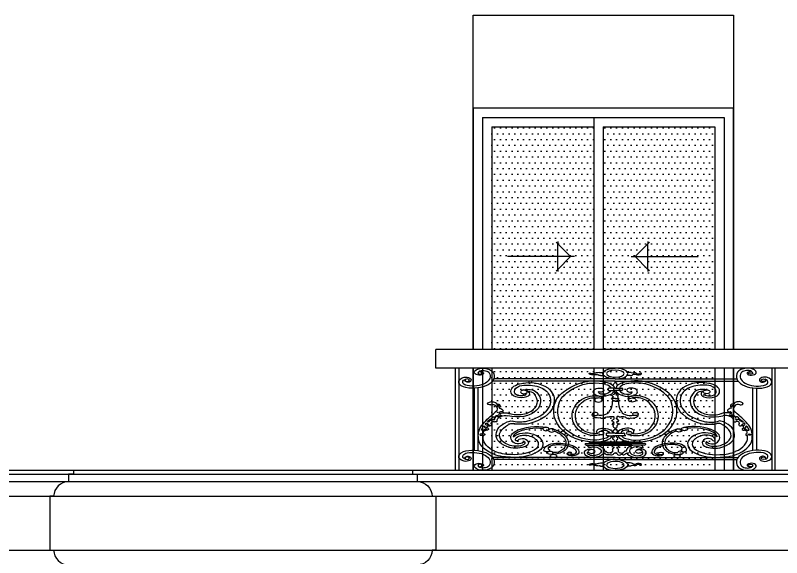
# Model space of a CAD drawing. Extents: x 185 to 567, y -69 to 170.
# Drawn here: x 313.999 to 318.122, y -42.556 to -39.636 of the extents above; entities that cross this region are included whole.
import ezdxf

# ---------------------------------------------------------------- set-up
doc = ezdxf.new("R2010")
doc.units = 0
doc.header["$LTSCALE"] = 0.25
doc.header["$MEASUREMENT"] = 0
doc.layers.get('0').update_dxf_attribs({"linetype": 'CONTINUOUS'})
for name, color, linetype in [('A-ELV 4', 41, 'CONTINUOUS'), ('A-ELV 6', 71, 'CONTINUOUS'), ('A-FerFroge', 156, 'CONTINUOUS'), ('A-GRC', 8, 'CONTINUOUS'), ('A-WIN', 3, 'CONTINUOUS'), ('A-WIN HAT', 125, 'CONTINUOUS')]:
    doc.layers.add(name, color=color, linetype=linetype)

# ---------------------------------------------------------------- blocks, each defined once
blk = doc.blocks.new('A$C50FD488D')
for p, q in [((0.209, -0.6483), (0.209, -0.1009)), ((0.2186, -0.0998), (0.2186, -0.6493)), ((1.1814, -0.0998), (1.1814, -0.6493)), ((1.191, -0.6483), (1.191, -0.1009)), ((0.6548, -0.123), (0.6628, -0.123)), ((0.6548, -0.1403), (0.6647, -0.1403)), ((0.7452, -0.1403), (0.7353, -0.1403)), ((0.7452, -0.123), (0.7372, -0.123)), ((0.7, -0.1578), (0.3264, -0.1578)), ((0.7, -0.1578), (1.0736, -0.1578)), ((0.7, -0.1694), (0.3225, -0.1694)), ((0.4338, -0.1694), (0.4338, -0.178)), ((0.4426, -0.1694), (0.4426, -0.1784)), ((0.7, -0.1694), (1.0775, -0.1694)), ((0.9574, -0.1694), (0.9574, -0.1784)), ((0.9662, -0.1694), (0.9662, -0.178)), ((0.2661, -0.2081), (0.2661, -0.5419)), ((0.2779, -0.2064), (0.2779, -0.5436)), ((0.6783, -0.2087), (0.6783, -0.2183)), ((0.7, -0.2072), (0.6798, -0.2072)), ((0.7, -0.2072), (0.7202, -0.2072)), ((0.7217, -0.2087), (0.7217, -0.2183)), ((1.1221, -0.2064), (1.1221, -0.5436)), ((1.1339, -0.2081), (1.1339, -0.5419)), ((0.6798, -0.2197), (0.7, -0.2197)), ((0.7202, -0.2197), (0.7, -0.2197)), ((0.5161, -0.2804), (0.5121, -0.2804)), ((0.7006, -0.2627), (0.6887, -0.2627)), ((0.7006, -0.2784), (0.6904, -0.2784)), ((0.695, -0.2742), (0.695, -0.2784)), ((0.6994, -0.2627), (0.7113, -0.2627)), ((0.6994, -0.2784), (0.7096, -0.2784)), ((0.705, -0.2742), (0.705, -0.2784)), ((0.8839, -0.2804), (0.8879, -0.2804)), ((0.5125, -0.2997), (0.5102, -0.2997)), ((0.8875, -0.2997), (0.8898, -0.2997)), ((0.6839, -0.3272), (0.6818, -0.3272)), ((0.7161, -0.3272), (0.7182, -0.3272)), ((0.6957, -0.3623), (0.6957, -0.3754)), ((0.7043, -0.3623), (0.7043, -0.3754)), ((0.6721, -0.4527), (0.6721, -0.4606)), ((0.7, -0.4498), (0.675, -0.4498)), ((0.675, -0.4635), (0.7, -0.4635)), ((0.7, -0.4498), (0.725, -0.4498)), ((0.725, -0.4635), (0.7, -0.4635)), ((0.7279, -0.4527), (0.7279, -0.4606)), ((0.6071, -0.508), (0.6071, -0.5113)), ((0.6101, -0.5051), (0.7, -0.5051)), ((0.6101, -0.5142), (0.7, -0.5142)), ((0.6196, -0.4984), (0.7, -0.4984)), ((0.6196, -0.4984), (0.6196, -0.5051)), ((0.7, -0.4984), (0.6493, -0.4984)), ((0.7, -0.5051), (0.6493, -0.5051)), ((0.7, -0.5142), (0.6493, -0.5142)), ((0.6904, -0.5142), (0.6904, -0.5216)), ((0.7, -0.4984), (0.7507, -0.4984)), ((0.7804, -0.4984), (0.7, -0.4984)), ((0.7, -0.5051), (0.7507, -0.5051)), ((0.7899, -0.5051), (0.7, -0.5051)), ((0.7, -0.5142), (0.7507, -0.5142)), ((0.7899, -0.5142), (0.7, -0.5142)), ((0.7096, -0.5142), (0.7096, -0.5216)), ((0.7804, -0.4984), (0.7804, -0.5051)), ((0.7929, -0.508), (0.7929, -0.5113)), ((0.6913, -0.5365), (0.6913, -0.5511)), ((0.7087, -0.5365), (0.7087, -0.5511)), ((0.6896, -0.5511), (0.6913, -0.5511)), ((0.7104, -0.5511), (0.7087, -0.5511)), ((0.7, -0.5806), (0.3225, -0.5806)), ((0.7, -0.5806), (1.0775, -0.5806)), ((0.7, -0.5922), (0.3264, -0.5922)), ((0.6548, -0.6097), (0.6647, -0.6097)), ((0.7, -0.5922), (1.0736, -0.5922)), ((0.7452, -0.6097), (0.7353, -0.6097)), ((0.6548, -0.627), (0.6628, -0.627)), ((0.7452, -0.627), (0.7372, -0.627))]:
    blk.add_line(p, q)
at = {"extrusion": (0, 0, -1)}
for centre, major_axis, ratio, start_param, end_param in [((0.2823, -0.1222), (0.0157, 0), 0.986193, 1.044957, 3.500797), ((0.2921, -0.1258), (-0.0261, 0), 0.986193, 0.359204, 1.773868), ((0.2921, -0.1258), (0.014, 0), 0.986193, 3.500797, 4.101526), ((0.2934, -0.1324), (0.0205, 0), 0.986193, 4.240292, 5.936586), ((0.2934, -0.1324), (-0.0326, 0), 0.986193, 1.693369, 2.794993), ((0.7, -0.1293), (-0.0381, 0), 0.770201, 4.712389, 7.853982), ((0.7, -0.1293), (-0.0273, 0.0003), 0.684091, 4.704331, 7.845923), ((0.2858, -0.128), (-0.00887, 0), 0.986193, 1.609909, 4.186549), ((0.2625, -0.1436), (-0.0534, 0), 0.986193, 2.793121, 3.920657), ((0.2625, -0.1436), (-0.0655, 0), 0.986193, 2.793121, 3.920657), ((0.6222, -0.13), (-0.0028, 0), 0.986193, -0.347364, 2.45784), ((0.6295, -0.1254), (-0.0114, 0), 0.986193, 4.153001, 5.767627), ((0.6295, -0.1254), (-0.00588, 0), 0.986193, 3.689898, 5.767627), ((0.6391, -0.1312), (-0.00547, 0), 0.986193, 0.548305, 1.353902), ((0.6406, -0.1429), (0.00954, 0), 0.986193, 4.147409, 5.443922), ((0.64, -0.1359), (0.0103, 0), 0.986193, 4.517077, 4.873859), ((0.6413, -0.1028), (0.0235, 0), 0.986193, 1.128208, 1.558447), ((0.645, -0.138), (-0.00206, 0.00206), 1, 1.523847, 1.779943), ((0.6548, -0.1317), (0.00879, 0), 0.986193, 1.570796, 2.558971), ((0.6548, -0.1317), (0.00879, 0), 0.986193, 4.310092, 4.712389), ((0.2448, -0.173), (0.0261, 0), 0.986193, 2.925853, 4.340517), ((0.2448, -0.173), (0.014, 0), 0.986193, 3.739788, 4.340517), ((0.241, -0.1635), (0.0157, 0), 0.986193, 4.340517, 6.796357), ((0.2447, -0.165), (0.00696, 0), 0.986193, 3.141593, 9.424778), ((0.6371, -0.2594), (0.092, 0), 0.986193, 4.113809, 5.142554), ((0.2516, -0.1742), (0.0326, 0), 0.986193, 1.904728, 3.006352), ((0.2516, -0.1742), (0.0205, 0), 0.986193, 1.904728, 3.601022), ((0.247, -0.1668), (0.00887, 0), 0.986193, 0.513172, 3.089812), ((0.2625, -0.1436), (-0.0534, 0), 0.986193, 3.920657, 5.048192), ((0.4243, -0.2245), (0.045, 0), 0.986193, 3.136144, 4.437415), ((0.4353, -0.2481), (-0.0711, 0), 0.986193, 1.239292, 2.685863), ((0.683, -0.3257), (-0.1734, 0), 0.986193, 0.307207, 0.972216), ((0.6371, -0.2594), (0.0807, 0), 0.986193, 4.113809, 5.142554), ((0.6588, -0.2128), (-0.0287, 0), 0.986193, 2.000961, 2.94312), ((0.6588, -0.2128), (-0.04, 0), 0.986193, 2.000961, 2.99964), ((0.7044, -0.1907), (0.0109, 0), 0.986193, 2.526413, 3.810715), ((0.6844, -0.1751), (-0.0145, 0), 0.986193, 2.72718, 3.810715), ((0.2625, -0.1436), (-0.0655, 0), 0.986193, 3.920657, 5.048192), ((0.4243, -0.2245), (0.0343, 0), 0.986193, 3.117833, 4.149148), ((0.4308, -0.257), (-0.0667, 0), 0.986193, 1.189802, 2.81634), ((0.683, -0.3257), (0.1621, 0), 0.986193, 3.544055, 4.113809), ((0.6513, -0.2258), (-0.0189, 0), 0.986193, 0.23755, 1.917148), ((0.6541, -0.2182), (-0.0107, 0), 0.986193, 1.917148, 5.316293), ((0.6798, -0.2087), (0.00147, 0), 0.986193, 3.141593, 4.712389), ((0.411, -0.2282), (0.0318, 0), 0.986193, 1.02315, 3.250179), ((0.411, -0.2282), (0.0212, 0), 0.986193, 1.359839, 3.277918), ((0.419, -0.2277), (0.0104, 0), 0.986193, 3.141593, 9.424778), ((0.4306, -0.2453), (0.0316, 0), 0.986193, 4.08399, 5.814843), ((0.4148, -0.2381), (-0.0213, 0), 0.986193, 1.766722, 4.073893), ((0.4306, -0.2453), (0.021, 0), 0.986193, -1.540418, -0.468342), ((0.3646, -0.2783), (-0.1056, 0), 0.986193, 2.67325, 3.643635), ((0.3935, -0.2713), (0.119, 0), 0.986193, -0.478494, 0.140238), ((0.6575, -0.2273), (0.0253, 0), 0.986193, 1.662425, 3.379143), ((0.6618, -0.2272), (0.0138, 0), 0.986193, 1.325993, 3.162944), ((0.6588, -0.2128), (0.04, 0), 0.986193, 0.177072, 1.662425), ((0.6588, -0.2128), (-0.0287, 0), 0.986193, 3.389621, 4.490786), ((0.6798, -0.2183), (0.00147, 0), 0.986193, 1.570796, 3.141593), ((0.6833, -0.2323), (0.0155, 0), 0.986193, -0.501731, 0.918989), ((0.4148, -0.2381), (0.0107, 0), 0.986193, -0.207114, 1.517375), ((0.3646, -0.2783), (0.0949, 0), 0.986193, -0.468342, 0.502042), ((0.3738, -0.2759), (-0.1269, 0), 0.986193, 2.81634, 3.559374), ((0.6372, -0.3587), (0, 0.1102), 0.634622, -1.455899, 0.198074), ((0.6441, -0.2665), (-0.0174, 0), 0.986193, 1.67343, 3.999532), ((0.6956, -0.2483), (0.00484, 0), 0.986193, 2.222604, 4.060581), ((0.6951, -0.2595), (0.00403, 0), 0.986193, 2.222604, 4.060581), ((0.691, -0.2542), (0.00273, 0), 0.986193, -0.918989, 0.918989), ((0.3209, -0.2953), (0.0152, 0), 0.986193, 3.767232, 5.474069), ((0.6364, -0.3304), (0, 0.168), 0.749863, 2.987054, 5.054443), ((0.5118, -0.2802), (0.1786, 0), 0.986193, -0.010351, 0.269948), ((0.7013, -0.2633), (-0.0127, 0), 0.986193, -1.050198, 0.054521), ((0.3143, -0.2907), (-0.0071, 0), 0.986193, 4.239124, 6.908824), ((0.3224, -0.3063), (-0.0107, 0), 0.986193, 1.097531, 2.553849), ((0.3036, -0.3187), (0.0334, 0), 0.986193, -0.587743, 0.619356), ((0.2998, -0.3171), (0.0457, 0), 0.986193, -0.809116, -0.712984), ((0.3358, -0.2921), (0.00146, 0), 0.986193, 1.387681, 3.665061), ((0.3315, -0.2897), (-0.00351, 0), 0.986193, 2.51217, 3.665061), ((0.3376, -0.3017), (-0.00841, 0), 0.986193, 1.387681, 2.785357), ((0.332, -0.3037), (-0.0144, 0), 0.986193, 2.785357, 3.792328), ((0.3821, -0.2825), (0.1293, 0), 0.986193, 0.040903, 1.04538), ((0.3445, -0.3136), (0.00147, 0), 0.986193, 1.906583, 3.426498), ((0.3456, -0.3139), (-0.00182, 0.00182), 1, 5.778964, 6.141834), ((0.3386, -0.3303), (0.0165, 0), 0.986193, -1.23501, -0.133651), ((0.3487, -0.3289), (-0.00629, 0), 0.986193, 3.007942, 4.929364), ((0.3985, -0.2966), (0.0669, 0), 0.986193, 0.502042, 2.015089), ((0.4005, -0.2989), (0.0534, 0), 0.986193, 0.481174, 2.075535), ((0.3828, -0.2799), (-0.117, 0), 0.986193, 3.559374, 4.361123), ((0.6534, -0.327), (0.0285, 0), 0.986193, 0.005829, 1.918893), ((0.6936, -0.5929), (-0.4456, 0), 0.986193, 0.456975, 0.619356), ((0.3327, -0.3493), (-0.0083, 0), 0.986193, 3.078791, 4.711877), ((0.3461, -0.3481), (0.00514, 0), 0.986193, 1.224743, 3.000432), ((0.3437, -0.3407), (0.00156, 0), 0.986193, 2.393715, 4.557851), ((0.3389, -0.3451), (-0.00499, 0), 0.986193, 2.393715, 2.865382), ((0.3431, -0.3375), (0.00181, 0), 0.986193, -0.253663, 1.416259), ((0.3451, -0.3434), (-0.00147, 0), 0.986193, 4.095125, 6.006974), ((0.3466, -0.3366), (-0.00175, 0), 0.986193, -0.253663, 2.002078), ((0.36, -0.3641), (0.0243, 0), 0.986193, 4.095125, 5.362212), ((0.3483, -0.3542), (-0.00144, 0), 0.986193, 1.218517, 4.325141), ((0.3617, -0.373), (0.0189, 0), 0.986193, 3.923198, 5.156681), ((0.6372, -0.3581), (0, 0.1052), 0.664345, 2.792693, 4.826957), ((0.6481, -0.3501), (-0.0189, 0), 0.986193, 4.424307, 6.467477), ((0.6382, -0.3467), (0.00867, 0), 0.986193, 3.141593, 9.424778), ((0.2462, -0.3282), (0.0854, 0), 0.986193, 0.444529, 0.783696), ((0.3231, -0.3804), (-0.00404, 0), 0.986193, 0.400155, 2.512824), ((0.3269, -0.3661), (-0.00411, 0), 0.986193, 0.444529, 3.917405), ((0.3279, -0.3769), (0.00194, 0), 0.986193, -0.597423, 2.512824), ((0.3343, -0.3726), (-0.00575, 0), 0.986193, -0.597423, 0.701205), ((0.3359, -0.3583), (0.00328, 0), 0.986193, 1.056125, 3.391753), ((0.3629, -0.3816), (-0.0264, 0), 0.986193, -0.122631, 0.984654), ((0.341, -0.3672), (-0.00708, 0), 0.986193, 1.056125, 1.960136), ((0.3617, -0.373), (-0.0219, 0), 0.986193, 0.60362, 0.944428), ((0.6599, -0.3629), (-0.00819, 0), 0.986193, 3.762001, 5.60071), ((0.6777, -0.3759), (0.014, 0), 0.986193, 3.787884, 5.054616), ((0.6841, -0.3565), (-0.0067, 0), 0.986193, 3.987504, 4.964118), ((0.6917, -0.365), (-0.00484, 0), 0.986193, 0.845912, 2.529622), ((0.6904, -0.3729), (-0.00589, 0), 0.986193, 3.583441, 4.408038), ((0.4242, -0.4623), (0.1454, 0), 0.986193, 3.070847, 3.598568), ((0.3086, -0.4016), (-0.00766, 0), 0.986193, -0.544841, 0.757911), ((0.3031, -0.4013), (-0.00496, 0), 0.986193, 1.545099, 3.312198), ((0.3085, -0.3882), (-0.00191, 0), 0.986193, 3.7565, 6.59316), ((0.3271, -0.4011), (0.0209, 0), 0.986193, 3.756501, 4.081862), ((0.3066, -0.3735), (0.0138, 0), 0.986193, 0.400155, 0.940269), ((0.3302, -0.3967), (-0.0121, 0), 0.986193, -0.557759, 0.436551), ((0.3256, -0.3946), (0.00706, 0), 0.986193, 3.578144, 5.326019), ((0.3323, -0.3853), (0.00445, 0), 0.986193, -0.122631, 2.184426), ((0.4137, -0.4531), (-0.0791, 0), 0.986193, 0.094175, 1.069333), ((0.4591, -0.4875), (0.1219, 0), 0.986193, 3.626248, 3.961743), ((0.3793, -0.3901), (0.00656, 0), 0.986193, 4.127294, 5.247131), ((0.3829, -0.4142), (-0.0164, 0), 0.986193, 1.131987, 1.889406), ((0.4068, -0.3443), (0.0474, 0), 0.986193, 1.219531, 2.105538), ((0.4107, -0.3311), (-0.0723, 0), 0.986193, 4.186973, 5.030999), ((0.6934, -0.3825), (0.00433, 0), 0.986193, 1.875147, 4.408038), ((0.6963, -0.4005), (-0.00587, 0), 0.986193, -0.780965, 0.780965), ((0.6906, -0.3915), (0.00524, 0), 0.986193, -1.266445, 1.266445), ((0.4249, -0.4637), (-0.1398, 0), 0.986193, 0.223137, 0.363351), ((0.2968, -0.4152), (-0.00258, 0), 0.986193, 0.190764, 3.677531), ((0.3022, -0.4183), (-0.00375, 0), 0.986193, -1.206139, 0.535939), ((0.2993, -0.4259), (-0.00441, 0), 0.986193, 1.935454, 3.61259), ((0.3074, -0.4023), (-0.00629, 0), 0.986193, 3.685922, 5.738345), ((0.3044, -0.4283), (-0.00631, 0), 0.986193, 2.192956, 4.91313), ((0.3122, -0.4176), (0.00705, 0), 0.986193, 2.192956, 4.9735), ((0.3112, -0.4027), (0.00326, 0), 0.986193, 1.079241, 3.312198), ((0.3154, -0.4058), (-0.00536, 0), 0.986193, 2.583833, 4.9735), ((0.46, -0.5116), (-0.0986, 0), 0.986193, 0.847252, 1.876614), ((0.46, -0.5116), (-0.091, 0), 0.986193, 0.847252, 1.775558), ((0.4869, -0.4275), (0.00925, 0), 0.986193, 3.141593, 9.424778), ((0.6613, -0.4415), (-0.0187, 0), 0.986193, -0.611101, 1.440214), ((0.6629, -0.4536), (0.031, 0), 0.986193, 4.581806, 6.159658), ((0.6868, -0.4098), (0.00756, 0), 0.986193, -0.780965, -0.059676), ((0.706, -0.4126), (0.0121, 0), 0.986193, 2.301082, 3.417667), ((0.6942, -0.4256), (0.0055, 0), 0.986193, -0.84051, 0.965496), ((0.2922, -0.4288), (-0.00571, 0), 0.986193, 3.508652, 5.408534), ((0.3069, -0.4463), (0.0127, 0), 0.986193, 2.444401, 4.409658), ((0.3022, -0.4326), (-0.00495, 0), 0.986193, 0.367059, 1.782679), ((0.4093, -0.4607), (0.0759, 0), 0.986193, 2.176291, 3.342001), ((0.4093, -0.4607), (0.0653, 0), 0.986193, 2.176291, 3.613177), ((0.4259, -0.4735), (-0.0471, 0), 0.986193, -0.551208, 0.847252), ((0.4259, -0.4735), (0.0395, 0), 0.986193, 3.247905, 3.988844), ((0.4246, -0.4926), (-0.0447, 0), 0.986193, 0.555033, 2.128552), ((0.5044, -0.435), (0.00925, 0), 0.986193, 3.141593, 9.424778), ((0.46, -0.5116), (0.0986, 0), 0.986193, -1.051426, -0.604473), ((0.46, -0.5116), (0.091, 0), 0.986193, -0.95037, -0.604473), ((0.5419, -0.4474), (-0.00969, 0), 0.986193, 0.203134, 1.344916), ((0.6625, -0.4377), (0.00464, 0), 0.986193, 1.87872, 4.710272), ((0.6628, -0.4536), (0.0208, 0), 0.986193, 4.699759, 6.096997), ((0.7035, -0.4388), (-0.0108, 0), 0.986193, -0.769176, 0.965496), ((0.6938, -0.4481), (0.00262, 0), 0.986193, -0.769176, 0.769176), ((0.2876, -0.4578), (0.0038, 0), 0.986193, 3.141593, 9.424778), ((0.3217, -0.4709), (0.028, 0), 0.986193, 3.087824, 3.501086), ((0.2959, -0.4577), (0.00362, 0), 0.986193, -1.200664, 1.691177), ((0.4208, -0.4878), (-0.0279, 0), 0.986193, 0.006108, 1.81447), ((0.4116, -0.5096), (-0.0517, 0), 0.986193, 1.883649, 3.597263), ((0.4116, -0.5096), (0.0662, 0), 0.986193, -0.984044, 0.45567), ((0.4724, -0.5031), (-0.0759, 0), 0.986193, 2.537119, 3.56788), ((0.4724, -0.5031), (0.0836, 0), 0.986193, -0.604473, 0.213243), ((0.5419, -0.4474), (0.00969, 0), 0.986193, 0.579329, 1.596479), ((0.6447, -0.4482), (0.0501, 0), 0.986193, 0.31332, 1.348449), ((0.6504, -0.4512), (0.0333, 0), 0.986193, 0.38402, 1.030313), ((0.675, -0.4527), (0.00294, 0), 0.986193, 3.141593, 4.712389), ((0.675, -0.4606), (-0.00294, 0), 0.986193, 4.712389, 6.283185), ((0.689, -0.4676), (0.0079, 0), 0.986193, -0.546224, 0.81588), ((0.3853, -0.4756), (0.1062, 0), 0.986193, 2.22596, 3.172079), ((0.3854, -0.4756), (0.0917, 0), 0.986193, 2.216856, 3.176603), ((0.4021, -0.4879), (-0.0193, 0), 0.986193, 3.502327, 5.731977), ((0.3972, -0.4873), (0.00434, 0), 0.986193, -0.037495, 3.068222), ((0.4143, -0.4918), (0.0135, 0), 0.986193, 3.494217, 5.041103), ((0.4067, -0.5019), (0.0153, 0), 0.986193, -0.500246, 1.018559), ((0.4067, -0.5019), (-0.026, 0), 0.986193, 2.049556, 4.160152), ((0.6997, -0.4788), (-0.00775, 0), 0.986193, -0.81588, 0.81588), ((0.6877, -0.4914), (0.00973, 0), 0.986193, -0.81588, 0.81588), ((0.3943, -0.4821), (0.0389, 0), 0.986193, 1.018559, 2.176291), ((0.5195, -0.5424), (-0.0388, 0), 0.986193, -0.010266, 1.508225), ((0.5144, -0.5326), (-0.02, 0), 0.986193, -0.153938, 1.183318), ((0.5198, -0.5432), (-0.0319, 0), 0.986193, 1.15152, 1.500262), ((0.5243, -0.5808), (-0.0781, 0), 0.986193, 1.477321, 2.262749), ((0.5243, -0.5808), (-0.0704, 0), 0.986193, 1.477321, 2.262749), ((0.6101, -0.508), (0.00294, 0), 0.986193, 3.141593, 4.712389), ((0.6101, -0.5113), (-0.00294, 0), 0.986193, 4.712389, 6.283185), ((0.6335, -0.5468), (0.0332, 0), 0.986193, 4.187766, 6.285251), ((0.2625, -0.6064), (0.0655, 0), 0.986193, 4.376586, 5.504121), ((0.3943, -0.4821), (0.0496, 0), 0.986193, 1.018559, 2.176291), ((0.3915, -0.4868), (0.0953, 0), 0.986193, 0.581027, 1.717764), ((0.3915, -0.4865), (-0.081, 0), 0.986193, 3.748469, 4.870759), ((0.4892, -0.5422), (-0.00856, 0), 0.986193, 2.258777, 6.210372), ((0.4992, -0.5119), (-0.0556, 0), 0.986193, 3.300043, 4.143488), ((0.4992, -0.5119), (-0.0479, 0), 0.986193, 3.629804, 4.033873), ((0.5501, -0.55), (0.0298, 0), 0.986193, -0.875887, -0.023874), ((0.5501, -0.55), (-0.0375, 0), 0.986193, 2.265705, 3.10214), ((0.6223, -0.5518), (-0.0163, 0), 0.986193, 0.44789, 2.354725), ((0.6209, -0.5218), (-0.00525, 0), 0.986193, 4.527174, 6.98995), ((0.6335, -0.5468), (-0.0233, 0), 0.986193, 1.046173, 3.586786), ((0.695, -0.5214), (0.00463, 0), 0.986193, 1.620238, 3.108149), ((0.6976, -0.5357), (-0.00637, 0), 0.986193, -0.119702, 1.112412), ((0.6938, -0.528), (-0.00233, 0), 0.986193, 2.029181, 4.254004), ((0.2516, -0.5758), (-0.0326, 0), 0.986193, 0.13524, 1.236864), ((0.2516, -0.5758), (0.0205, 0), 0.986193, 2.682163, 4.378457), ((0.2625, -0.6064), (0.0534, 0), 0.986193, 4.376586, 5.504121), ((0.2625, -0.6064), (-0.0655, 0), 0.986193, 2.362528, 3.490064), ((0.3775, -0.4944), (-0.0865, 0), 0.986193, 4.712389, 5.430246), ((0.3775, -0.4944), (-0.072, 0), 0.986193, 4.695569, 5.430246), ((0.4995, -0.5557), (-0.00856, 0), 0.986193, -1.220497, 2.8792), ((0.5067, -0.5257), (0.0397, 0), 0.986193, 0.971295, 1.828835), ((0.4978, -0.5619), (0.0086, 0), 0.986193, 0.273969, 1.011735), ((0.5138, -0.5305), (-0.0241, 0), 0.986193, 4.01445, 4.96415), ((0.5225, -0.5619), (-0.0086, 0), 0.986193, -1.011735, -0.273969), ((0.5604, -0.5612), (0.00859, 0), 0.986193, 2.449744, 4.261139), ((0.56, -0.5594), (0.00684, 0), 0.986193, 3.141593, 9.424778), ((0.5677, -0.5552), (0.0104, 0), 0.986193, 1.090758, 1.92466), ((0.566, -0.5518), (-0.0143, 0), 0.986193, 2.957403, 4.232351), ((0.566, -0.5518), (0.0219, 0), 0.986193, -0.154706, 1.090758), ((0.6303, -0.5559), (0.0253, 0), 0.986193, 1.521268, 3.60072), ((0.6309, -0.5559), (0.0159, 0), 0.986193, 1.544729, 3.589483), ((0.6306, -0.5454), (-0.0265, 0), 0.986193, 3.586786, 4.686322), ((0.6319, -0.5465), (0.0348, 0), 0.986193, 0.432203, 1.57951), ((0.6335, -0.5468), (0.0233, 0.0233), 1, 1.165751, 1.225211), ((0.6629, -0.5649), (0.00605, 0), 0.986193, -1.339211, -0.50515), ((0.6682, -0.5516), (-0.00509, 0), 0.986193, 1.277223, 2.908786), ((0.675, -0.5583), (0.00781, 0), 0.986193, 1.353928, 2.636442), ((0.6815, -0.5485), (0.00856, 0), 0.986193, 0.31267, 2.908786), ((0.6789, -0.5753), (0.00989, 0), 0.986193, 4.495521, 5.311814), ((0.6873, -0.5607), (-0.00726, 0), 0.986193, 3.205723, 5.116798), ((0.6979, -0.5614), (0.00336, 0), 0.986193, 3.205723, 4.562542), ((0.6971, -0.5559), (-0.00221, 0), 0.986193, 3.148587, 4.562542), ((0.7005, -0.5558), (0.000869, 0.000869), 1, 3.843332, 5.068991), ((0.2448, -0.577), (-0.0261, 0), 0.986193, -1.198924, 0.21574), ((0.2448, -0.577), (-0.014, 0), 0.986193, -1.198924, -0.598195), ((0.241, -0.5865), (-0.0157, 0), 0.986193, 2.628421, 5.084261), ((0.2447, -0.585), (0.00696, 0), 0.986193, 3.141593, 9.424778), ((0.247, -0.5832), (-0.00887, 0), 0.986193, 0.05178, 2.628421), ((0.2625, -0.6064), (0.0534, 0), 0.986193, -0.779064, 0.348471), ((0.5049, -0.5732), (0.00492, 0), 0.986193, 2.129858, 4.153328), ((0.5001, -0.5809), (-0.00425, 0), 0.986193, 2.129858, 3.088852), ((0.5201, -0.5809), (-0.00425, 0), 0.986193, 0.05274, 1.011735), ((0.5153, -0.5732), (-0.00492, 0), 0.986193, 2.129858, 4.153328), ((0.5677, -0.5552), (-0.0181, 0), 0.986193, 4.232351, 5.591336), ((0.2823, -0.6278), (-0.0157, 0), 0.986193, -0.359204, 2.096636), ((0.6548, -0.6183), (-0.00879, 0), 0.986193, 0.582622, 1.570796), ((0.7, -0.6207), (-0.0381, 0), 0.770201, 7.853982, 10.995574), ((0.7, -0.6207), (-0.0273, 0.0003), 0.684091, 1.562738, 4.704331), ((0.2921, -0.6242), (0.0261, 0), 0.986193, 1.367724, 2.782388), ((0.284, -0.6242), (0.00696, 0), 0.986193, 3.141593, 9.424778), ((0.2921, -0.6242), (-0.014, 0), 0.986193, -0.959933, -0.359204), ((0.2934, -0.6176), (-0.0205, 0), 0.986193, 3.488192, 5.184486), ((0.2858, -0.622), (0.00887, 0), 0.986193, -1.044957, 1.531684), ((0.2934, -0.6176), (0.0326, 0), 0.986193, 0.3466, 1.448224), ((0.6222, -0.62), (0.0028, 0), 0.986193, 0.683753, 3.488957), ((0.6295, -0.6246), (0.0114, 0), 0.986193, 3.657151, 5.271777), ((0.6295, -0.6246), (0.00588, 0), 0.986193, 3.657151, 5.73488), ((0.6391, -0.6188), (0.00547, 0), 0.986193, 1.78769, 2.593288), ((0.6406, -0.6071), (0.00954, 0), 0.986193, 0.839263, 2.135776), ((0.64, -0.6141), (0.0103, 0), 0.986193, 1.409326, 1.766108), ((0.6413, -0.6472), (0.0235, 0), 0.986193, -1.558447, -1.128208), ((0.645, -0.612), (0.00206, 0.00206), 1, 1.36165, 1.617745), ((0.6548, -0.6183), (0.00879, 0), 0.986193, 1.570796, 1.973093)]:
    blk.add_ellipse(centre, major_axis=major_axis, ratio=ratio, start_param=start_param, end_param=end_param, dxfattribs=at)
for centre, major_axis, ratio, start_param, end_param in [((0.7, -0.1293), (0.0381, 0), 0.770201, 4.712389, 7.853982), ((0.7, -0.1293), (0.0273, 0.0003), 0.684091, 4.704331, 7.845923), ((1.1066, -0.1324), (0.0326, 0), 0.986193, 1.693369, 2.794993), ((1.1066, -0.1324), (-0.0205, 0), 0.986193, 4.240292, 5.936586), ((1.1079, -0.1258), (0.0261, 0), 0.986193, 0.359204, 1.773868), ((1.1177, -0.1222), (-0.0157, 0), 0.986193, 1.044957, 3.500797), ((1.1079, -0.1258), (-0.014, 0), 0.986193, 3.500797, 4.101526), ((0.7452, -0.1317), (-0.00879, 0), 0.986193, 4.310092, 4.712389), ((0.7452, -0.1317), (-0.00879, 0), 0.986193, 1.570796, 2.558971), ((0.7587, -0.1028), (-0.0235, 0), 0.986193, 1.128208, 1.558447), ((0.755, -0.138), (0.00206, 0.00206), 1, 1.523847, 1.779943), ((0.7594, -0.1429), (-0.00954, 0), 0.986193, 4.147409, 5.443922), ((0.76, -0.1359), (-0.0103, 0), 0.986193, 4.517077, 4.873859), ((0.7609, -0.1312), (0.00547, 0), 0.986193, 0.548305, 1.353902), ((0.7705, -0.1254), (0.0114, 0), 0.986193, 4.153001, 5.767627), ((0.7705, -0.1254), (0.00588, 0), 0.986193, 3.689898, 5.767627), ((0.7778, -0.13), (0.0028, 0), 0.986193, -0.347364, 2.45784), ((1.1375, -0.1436), (0.0655, 0), 0.986193, 2.793121, 3.920657), ((1.1375, -0.1436), (0.0534, 0), 0.986193, 2.793121, 3.920657), ((1.1142, -0.128), (0.00887, 0), 0.986193, 1.609909, 4.186549), ((0.7629, -0.2594), (-0.092, 0), 0.986193, 4.113809, 5.142554), ((1.159, -0.1635), (-0.0157, 0), 0.986193, 4.340517, 6.796357), ((1.1553, -0.165), (-0.00696, 0), 0.986193, 3.141593, 9.424778), ((1.1552, -0.173), (-0.014, 0), 0.986193, 3.739788, 4.340517), ((1.1552, -0.173), (-0.0261, 0), 0.986193, 2.925853, 4.340517), ((0.7156, -0.1751), (0.0145, 0), 0.986193, 2.72718, 3.810715), ((0.7412, -0.2128), (0.04, 0), 0.986193, 2.000961, 2.99964), ((0.6956, -0.1907), (-0.0109, 0), 0.986193, 2.526413, 3.810715), ((0.7412, -0.2128), (0.0287, 0), 0.986193, 2.000961, 2.94312), ((0.7629, -0.2594), (-0.0807, 0), 0.986193, 4.113809, 5.142554), ((0.717, -0.3257), (0.1734, 0), 0.986193, 0.307207, 0.972216), ((0.9647, -0.2481), (0.0711, 0), 0.986193, 1.239292, 2.685863), ((0.9757, -0.2245), (-0.045, 0), 0.986193, 3.136144, 4.437415), ((1.1375, -0.1436), (0.0534, 0), 0.986193, 3.920657, 5.048192), ((1.153, -0.1668), (-0.00887, 0), 0.986193, 0.513172, 3.089812), ((1.1484, -0.1742), (-0.0205, 0), 0.986193, 1.904728, 3.601022), ((1.1484, -0.1742), (-0.0326, 0), 0.986193, 1.904728, 3.006352), ((0.7202, -0.2087), (-0.00147, 0), 0.986193, 3.141593, 4.712389), ((0.7459, -0.2182), (0.0107, 0), 0.986193, 1.917148, 5.316293), ((0.7487, -0.2258), (0.0189, 0), 0.986193, 0.23755, 1.917148), ((0.717, -0.3257), (-0.1621, 0), 0.986193, 3.544055, 4.113809), ((0.9692, -0.257), (0.0667, 0), 0.986193, 1.189802, 2.81634), ((0.9757, -0.2245), (-0.0343, 0), 0.986193, 3.117833, 4.149148), ((1.1375, -0.1436), (0.0655, 0), 0.986193, 3.920657, 5.048192), ((0.7167, -0.2323), (-0.0155, 0), 0.986193, -0.501731, 0.918989), ((0.7412, -0.2128), (-0.04, 0), 0.986193, 0.177072, 1.662425), ((0.7412, -0.2128), (0.0287, 0), 0.986193, 3.389621, 4.490786), ((0.7202, -0.2183), (-0.00147, 0), 0.986193, 1.570796, 3.141593), ((0.7382, -0.2272), (-0.0138, 0), 0.986193, 1.325993, 3.162944), ((0.7425, -0.2273), (-0.0253, 0), 0.986193, 1.662425, 3.379143), ((1.0065, -0.2713), (-0.119, 0), 0.986193, -0.478494, 0.140238), ((1.0354, -0.2783), (0.1056, 0), 0.986193, 2.67325, 3.643635), ((0.9694, -0.2453), (-0.0316, 0), 0.986193, 4.08399, 5.814843), ((0.9694, -0.2453), (-0.021, 0), 0.986193, -1.540418, -0.468342), ((0.9852, -0.2381), (0.0213, 0), 0.986193, 1.766722, 4.073893), ((0.981, -0.2277), (-0.0104, 0), 0.986193, 3.141593, 9.424778), ((0.989, -0.2282), (-0.0318, 0), 0.986193, 1.02315, 3.250179), ((0.989, -0.2282), (-0.0212, 0), 0.986193, 1.359839, 3.277918), ((0.709, -0.2542), (-0.00273, 0), 0.986193, -0.918989, 0.918989), ((0.7044, -0.2483), (-0.00484, 0), 0.986193, 2.222604, 4.060581), ((0.7049, -0.2595), (-0.00403, 0), 0.986193, 2.222604, 4.060581), ((0.7559, -0.2665), (0.0174, 0), 0.986193, 1.67343, 3.999532), ((0.7628, -0.3587), (0, 0.1102), 0.634622, -1.455899, 0.198074), ((1.0262, -0.2759), (0.1269, 0), 0.986193, 2.81634, 3.559374), ((1.0354, -0.2783), (-0.0949, 0), 0.986193, -0.468342, 0.502042), ((0.9852, -0.2381), (-0.0107, 0), 0.986193, -0.207114, 1.517375), ((0.6987, -0.2633), (0.0127, 0), 0.986193, -1.050198, 0.054521), ((0.8882, -0.2802), (-0.1786, 0), 0.986193, -0.010351, 0.269948), ((0.7636, -0.3304), (0, 0.168), 0.749863, 2.987054, 5.054443), ((1.0791, -0.2953), (-0.0152, 0), 0.986193, 3.767232, 5.474069), ((1.0179, -0.2825), (-0.1293, 0), 0.986193, 0.040903, 1.04538), ((1.068, -0.3037), (0.0144, 0), 0.986193, 2.785357, 3.792328), ((1.0624, -0.3017), (0.00841, 0), 0.986193, 1.387681, 2.785357), ((1.0964, -0.3187), (-0.0334, 0), 0.986193, -0.587743, 0.619356), ((1.0642, -0.2921), (-0.00146, 0), 0.986193, 1.387681, 3.665061), ((1.0685, -0.2897), (0.00351, 0), 0.986193, 2.51217, 3.665061), ((1.1002, -0.3171), (-0.0457, 0), 0.986193, -0.809116, -0.712984), ((1.0776, -0.3063), (0.0107, 0), 0.986193, 1.097531, 2.553849), ((1.0857, -0.2907), (0.0071, 0), 0.986193, 4.239124, 6.908824), ((0.7466, -0.327), (-0.0285, 0), 0.986193, 0.005829, 1.918893), ((1.0172, -0.2799), (0.117, 0), 0.986193, 3.559374, 4.361123), ((1.0015, -0.2966), (-0.0669, 0), 0.986193, 0.502042, 2.015089), ((0.9995, -0.2989), (-0.0534, 0), 0.986193, 0.481174, 2.075535), ((1.0513, -0.3289), (0.00629, 0), 0.986193, 3.007942, 4.929364), ((1.0614, -0.3303), (-0.0165, 0), 0.986193, -1.23501, -0.133651), ((1.0555, -0.3136), (-0.00147, 0), 0.986193, 1.906583, 3.426498), ((1.0544, -0.3139), (0.00182, 0.00182), 1, 5.778964, 6.141834), ((0.7628, -0.3581), (0, 0.1052), 0.664345, 2.792693, 4.826957), ((0.7519, -0.3501), (0.0189, 0), 0.986193, 4.424307, 6.467477), ((0.7618, -0.3467), (-0.00867, 0), 0.986193, 3.141593, 9.424778), ((1.04, -0.3641), (-0.0243, 0), 0.986193, 4.095125, 5.362212), ((1.0383, -0.373), (-0.0189, 0), 0.986193, 3.923198, 5.156681), ((1.0517, -0.3542), (0.00144, 0), 0.986193, 1.218517, 4.325141), ((1.0539, -0.3481), (-0.00514, 0), 0.986193, 1.224743, 3.000432), ((1.0534, -0.3366), (0.00175, 0), 0.986193, -0.253663, 2.002078), ((1.0549, -0.3434), (0.00147, 0), 0.986193, 4.095125, 6.006974), ((1.0569, -0.3375), (-0.00181, 0), 0.986193, -0.253663, 1.416259), ((1.0611, -0.3451), (0.00499, 0), 0.986193, 2.393715, 2.865382), ((1.0563, -0.3407), (-0.00156, 0), 0.986193, 2.393715, 4.557851), ((1.0673, -0.3493), (0.0083, 0), 0.986193, 3.078791, 4.711877), ((0.7064, -0.5929), (0.4456, 0), 0.986193, 0.456975, 0.619356), ((0.7083, -0.365), (0.00484, 0), 0.986193, 0.845912, 2.529622), ((0.7096, -0.3729), (0.00589, 0), 0.986193, 3.583441, 4.408038), ((0.7159, -0.3565), (0.0067, 0), 0.986193, 3.987504, 4.964118), ((0.7223, -0.3759), (-0.014, 0), 0.986193, 3.787884, 5.054616), ((0.7401, -0.3629), (0.00819, 0), 0.986193, 3.762001, 5.60071), ((1.0383, -0.373), (0.0219, 0), 0.986193, 0.60362, 0.944428), ((1.0371, -0.3816), (0.0264, 0), 0.986193, -0.122631, 0.984654), ((1.059, -0.3672), (0.00708, 0), 0.986193, 1.056125, 1.960136), ((1.0641, -0.3583), (-0.00328, 0), 0.986193, 1.056125, 3.391753), ((1.0731, -0.3661), (0.00411, 0), 0.986193, 0.444529, 3.917405), ((1.0721, -0.3769), (-0.00194, 0), 0.986193, -0.597423, 2.512824), ((1.0657, -0.3726), (0.00575, 0), 0.986193, -0.597423, 0.701205), ((1.0769, -0.3804), (0.00404, 0), 0.986193, 0.400155, 2.512824), ((1.1538, -0.3282), (-0.0854, 0), 0.986193, 0.444529, 0.783696), ((0.7094, -0.3915), (-0.00524, 0), 0.986193, -1.266445, 1.266445), ((0.7066, -0.3825), (-0.00433, 0), 0.986193, 1.875147, 4.408038), ((0.7037, -0.4005), (0.00587, 0), 0.986193, -0.780965, 0.780965), ((0.9893, -0.3311), (0.0723, 0), 0.986193, 4.186973, 5.030999), ((0.9932, -0.3443), (-0.0474, 0), 0.986193, 1.219531, 2.105538), ((1.0171, -0.4142), (0.0164, 0), 0.986193, 1.131987, 1.889406), ((1.0207, -0.3901), (-0.00656, 0), 0.986193, 4.127294, 5.247131), ((0.9409, -0.4875), (-0.1219, 0), 0.986193, 3.626248, 3.961743), ((0.9863, -0.4531), (0.0791, 0), 0.986193, 0.094175, 1.069333), ((1.0677, -0.3853), (-0.00445, 0), 0.986193, -0.122631, 2.184426), ((1.0744, -0.3946), (-0.00706, 0), 0.986193, 3.578144, 5.326019), ((1.0698, -0.3967), (0.0121, 0), 0.986193, -0.557759, 0.436551), ((1.0934, -0.3735), (-0.0138, 0), 0.986193, 0.400155, 0.940269), ((1.0729, -0.4011), (-0.0209, 0), 0.986193, 3.756501, 4.081862), ((1.0915, -0.3882), (0.00191, 0), 0.986193, 3.7565, 6.59316), ((1.0969, -0.4013), (0.00496, 0), 0.986193, 1.545099, 3.312198), ((1.0914, -0.4016), (0.00766, 0), 0.986193, -0.544841, 0.757911), ((0.9758, -0.4623), (-0.1454, 0), 0.986193, 3.070847, 3.598568), ((0.7058, -0.4256), (-0.0055, 0), 0.986193, -0.84051, 0.965496), ((0.694, -0.4126), (-0.0121, 0), 0.986193, 2.301082, 3.417667), ((0.7132, -0.4098), (-0.00756, 0), 0.986193, -0.780965, -0.059676), ((0.7371, -0.4536), (-0.031, 0), 0.986193, 4.581806, 6.159658), ((0.7387, -0.4415), (0.0187, 0), 0.986193, -0.611101, 1.440214), ((0.9131, -0.4275), (-0.00925, 0), 0.986193, 3.141593, 9.424778), ((0.94, -0.5116), (0.0986, 0), 0.986193, 0.847252, 1.876614), ((0.94, -0.5116), (0.091, 0), 0.986193, 0.847252, 1.775558), ((1.0846, -0.4058), (0.00536, 0), 0.986193, 2.583833, 4.9735), ((1.0878, -0.4176), (-0.00705, 0), 0.986193, 2.192956, 4.9735), ((1.0888, -0.4027), (-0.00326, 0), 0.986193, 1.079241, 3.312198), ((1.0926, -0.4023), (0.00629, 0), 0.986193, 3.685922, 5.738345), ((1.0956, -0.4283), (0.00631, 0), 0.986193, 2.192956, 4.91313), ((1.1007, -0.4259), (0.00441, 0), 0.986193, 1.935454, 3.61259), ((1.0978, -0.4183), (0.00375, 0), 0.986193, -1.206139, 0.535939), ((1.1032, -0.4152), (0.00258, 0), 0.986193, 0.190764, 3.677531), ((0.9751, -0.4637), (0.1398, 0), 0.986193, 0.223137, 0.363351), ((0.6965, -0.4388), (0.0108, 0), 0.986193, -0.769176, 0.965496), ((0.7062, -0.4481), (-0.00262, 0), 0.986193, -0.769176, 0.769176), ((0.7372, -0.4536), (-0.0208, 0), 0.986193, 4.699759, 6.096997), ((0.7375, -0.4377), (-0.00464, 0), 0.986193, 1.87872, 4.710272), ((0.94, -0.5116), (-0.0986, 0), 0.986193, -1.051426, -0.604473), ((0.8581, -0.4474), (0.00969, 0), 0.986193, 0.203134, 1.344916), ((0.94, -0.5116), (-0.091, 0), 0.986193, -0.95037, -0.604473), ((0.8956, -0.435), (-0.00925, 0), 0.986193, 3.141593, 9.424778), ((0.9754, -0.4926), (0.0447, 0), 0.986193, 0.555033, 2.128552), ((0.9741, -0.4735), (-0.0395, 0), 0.986193, 3.247905, 3.988844), ((0.9741, -0.4735), (0.0471, 0), 0.986193, -0.551208, 0.847252), ((0.9907, -0.4607), (-0.0653, 0), 0.986193, 2.176291, 3.613177), ((0.9907, -0.4607), (-0.0759, 0), 0.986193, 2.176291, 3.342001), ((1.0978, -0.4326), (0.00495, 0), 0.986193, 0.367059, 1.782679), ((1.0931, -0.4463), (-0.0127, 0), 0.986193, 2.444401, 4.409658), ((1.1078, -0.4288), (0.00571, 0), 0.986193, 3.508652, 5.408534), ((0.711, -0.4676), (-0.0079, 0), 0.986193, -0.546224, 0.81588), ((0.7553, -0.4482), (-0.0501, 0), 0.986193, 0.31332, 1.348449), ((0.7496, -0.4512), (-0.0333, 0), 0.986193, 0.38402, 1.030313), ((0.725, -0.4527), (-0.00294, 0), 0.986193, 3.141593, 4.712389), ((0.725, -0.4606), (0.00294, 0), 0.986193, 4.712389, 6.283185), ((0.9276, -0.5031), (-0.0836, 0), 0.986193, -0.604473, 0.213243), ((0.9276, -0.5031), (0.0759, 0), 0.986193, 2.537119, 3.56788), ((0.8581, -0.4474), (-0.00969, 0), 0.986193, 0.579329, 1.596479), ((0.9884, -0.5096), (-0.0662, 0), 0.986193, -0.984044, 0.45567), ((0.9884, -0.5096), (0.0517, 0), 0.986193, 1.883649, 3.597263), ((0.9792, -0.4878), (0.0279, 0), 0.986193, 0.006108, 1.81447), ((1.1041, -0.4577), (-0.00362, 0), 0.986193, -1.200664, 1.691177), ((1.0783, -0.4709), (-0.028, 0), 0.986193, 3.087824, 3.501086), ((1.1124, -0.4578), (-0.0038, 0), 0.986193, 3.141593, 9.424778), ((0.7123, -0.4914), (-0.00973, 0), 0.986193, -0.81588, 0.81588), ((0.7003, -0.4788), (0.00775, 0), 0.986193, -0.81588, 0.81588), ((0.9933, -0.5019), (0.026, 0), 0.986193, 2.049556, 4.160152), ((0.9933, -0.5019), (-0.0153, 0), 0.986193, -0.500246, 1.018559), ((0.9979, -0.4879), (0.0193, 0), 0.986193, 3.502327, 5.731977), ((0.9857, -0.4918), (-0.0135, 0), 0.986193, 3.494217, 5.041103), ((1.0028, -0.4873), (-0.00434, 0), 0.986193, -0.037495, 3.068222), ((1.0146, -0.4756), (-0.0917, 0), 0.986193, 2.216856, 3.176603), ((1.0147, -0.4756), (-0.1062, 0), 0.986193, 2.22596, 3.172079), ((0.7665, -0.5468), (-0.0332, 0), 0.986193, 4.187766, 6.285251), ((0.7899, -0.508), (-0.00294, 0), 0.986193, 3.141593, 4.712389), ((0.7899, -0.5113), (0.00294, 0), 0.986193, 4.712389, 6.283185), ((0.8757, -0.5808), (0.0781, 0), 0.986193, 1.477321, 2.262749), ((0.8757, -0.5808), (0.0704, 0), 0.986193, 1.477321, 2.262749), ((0.8802, -0.5432), (0.0319, 0), 0.986193, 1.15152, 1.500262), ((0.8805, -0.5424), (0.0388, 0), 0.986193, -0.010266, 1.508225), ((0.8856, -0.5326), (0.02, 0), 0.986193, -0.153938, 1.183318), ((1.0057, -0.4821), (-0.0389, 0), 0.986193, 1.018559, 2.176291), ((0.7062, -0.528), (0.00233, 0), 0.986193, 2.029181, 4.254004), ((0.705, -0.5214), (-0.00463, 0), 0.986193, 1.620238, 3.108149), ((0.7024, -0.5357), (0.00637, 0), 0.986193, -0.119702, 1.112412), ((0.7665, -0.5468), (0.0233, 0), 0.986193, 1.046173, 3.586786), ((0.7777, -0.5518), (0.0163, 0), 0.986193, 0.44789, 2.354725), ((0.7791, -0.5218), (0.00525, 0), 0.986193, 4.527174, 6.98995), ((0.8499, -0.55), (0.0375, 0), 0.986193, 2.265705, 3.10214), ((0.8499, -0.55), (-0.0298, 0), 0.986193, -0.875887, -0.023874), ((0.9008, -0.5119), (0.0556, 0), 0.986193, 3.300043, 4.143488), ((0.9008, -0.5119), (0.0479, 0), 0.986193, 3.629804, 4.033873), ((0.9108, -0.5422), (0.00856, 0), 0.986193, 2.258777, 6.210372), ((1.0085, -0.4868), (-0.0953, 0), 0.986193, 0.581027, 1.717764), ((1.0085, -0.4865), (0.081, 0), 0.986193, 3.748469, 4.870759), ((1.0057, -0.4821), (-0.0496, 0), 0.986193, 1.018559, 2.176291), ((1.1375, -0.6064), (-0.0655, 0), 0.986193, 4.376586, 5.504121), ((0.6995, -0.5558), (-0.000869, 0.000869), 1, 3.843332, 5.068991), ((0.7029, -0.5559), (0.00221, 0), 0.986193, 3.148587, 4.562542), ((0.7021, -0.5614), (-0.00336, 0), 0.986193, 3.205723, 4.562542), ((0.7127, -0.5607), (0.00726, 0), 0.986193, 3.205723, 5.116798), ((0.7185, -0.5485), (-0.00856, 0), 0.986193, 0.31267, 2.908786), ((0.7211, -0.5753), (-0.00989, 0), 0.986193, 4.495521, 5.311814), ((0.725, -0.5583), (-0.00781, 0), 0.986193, 1.353928, 2.636442), ((0.7318, -0.5516), (0.00509, 0), 0.986193, 1.277223, 2.908786), ((0.7371, -0.5649), (-0.00605, 0), 0.986193, -1.339211, -0.50515), ((0.7665, -0.5468), (-0.0233, 0.0233), 1, 1.165751, 1.225211), ((0.7681, -0.5465), (-0.0348, 0), 0.986193, 0.432203, 1.57951), ((0.7694, -0.5454), (0.0265, 0), 0.986193, 3.586786, 4.686322), ((0.7697, -0.5559), (-0.0253, 0), 0.986193, 1.521268, 3.60072), ((0.7691, -0.5559), (-0.0159, 0), 0.986193, 1.544729, 3.589483), ((0.834, -0.5518), (-0.0219, 0), 0.986193, -0.154706, 1.090758), ((0.834, -0.5518), (0.0143, 0), 0.986193, 2.957403, 4.232351), ((0.8323, -0.5552), (-0.0104, 0), 0.986193, 1.090758, 1.92466), ((0.84, -0.5594), (-0.00684, 0), 0.986193, 3.141593, 9.424778), ((0.8396, -0.5612), (-0.00859, 0), 0.986193, 2.449744, 4.261139), ((0.8862, -0.5305), (0.0241, 0), 0.986193, 4.01445, 4.96415), ((0.8933, -0.5257), (-0.0397, 0), 0.986193, 0.971295, 1.828835), ((0.8775, -0.5619), (0.0086, 0), 0.986193, -1.011735, -0.273969), ((0.9005, -0.5557), (0.00856, 0), 0.986193, -1.220497, 2.8792), ((0.9022, -0.5619), (-0.0086, 0), 0.986193, 0.273969, 1.011735), ((1.0225, -0.4944), (0.072, 0), 0.986193, 4.695569, 5.430246), ((1.0225, -0.4944), (0.0865, 0), 0.986193, 4.712389, 5.430246), ((1.1375, -0.6064), (0.0655, 0), 0.986193, 2.362528, 3.490064), ((1.1375, -0.6064), (-0.0534, 0), 0.986193, 4.376586, 5.504121), ((1.1484, -0.5758), (-0.0205, 0), 0.986193, 2.682163, 4.378457), ((1.1484, -0.5758), (0.0326, 0), 0.986193, 0.13524, 1.236864), ((0.8323, -0.5552), (0.0181, 0), 0.986193, 4.232351, 5.591336), ((0.8847, -0.5732), (0.00492, 0), 0.986193, 2.129858, 4.153328), ((0.8799, -0.5809), (0.00425, 0), 0.986193, 0.05274, 1.011735), ((0.8999, -0.5809), (0.00425, 0), 0.986193, 2.129858, 3.088852), ((0.8951, -0.5732), (-0.00492, 0), 0.986193, 2.129858, 4.153328), ((1.1375, -0.6064), (-0.0534, 0), 0.986193, -0.779064, 0.348471), ((1.159, -0.5865), (0.0157, 0), 0.986193, 2.628421, 5.084261), ((1.153, -0.5832), (0.00887, 0), 0.986193, 0.05178, 2.628421), ((1.1553, -0.585), (-0.00696, 0), 0.986193, 3.141593, 9.424778), ((1.1552, -0.577), (0.014, 0), 0.986193, -1.198924, -0.598195), ((1.1552, -0.577), (0.0261, 0), 0.986193, -1.198924, 0.21574), ((0.7, -0.6207), (0.0381, 0), 0.770201, 7.853982, 10.995574), ((0.7, -0.6207), (0.0273, 0.0003), 0.684091, 1.562738, 4.704331), ((0.7452, -0.6183), (0.00879, 0), 0.986193, 0.582622, 1.570796), ((1.1177, -0.6278), (0.0157, 0), 0.986193, -0.359204, 2.096636), ((0.7452, -0.6183), (-0.00879, 0), 0.986193, 1.570796, 1.973093), ((0.7587, -0.6472), (-0.0235, 0), 0.986193, -1.558447, -1.128208), ((0.755, -0.612), (-0.00206, 0.00206), 1, 1.36165, 1.617745), ((0.7594, -0.6071), (-0.00954, 0), 0.986193, 0.839263, 2.135776), ((0.76, -0.6141), (-0.0103, 0), 0.986193, 1.409326, 1.766108), ((0.7609, -0.6188), (-0.00547, 0), 0.986193, 1.78769, 2.593288), ((0.7705, -0.6246), (-0.0114, 0), 0.986193, 3.657151, 5.271777), ((0.7705, -0.6246), (-0.00588, 0), 0.986193, 3.657151, 5.73488), ((0.7778, -0.62), (-0.0028, 0), 0.986193, 0.683753, 3.488957), ((1.1066, -0.6176), (-0.0326, 0), 0.986193, 0.3466, 1.448224), ((1.1066, -0.6176), (0.0205, 0), 0.986193, 3.488192, 5.184486), ((1.1079, -0.6242), (-0.0261, 0), 0.986193, 1.367724, 2.782388), ((1.1142, -0.622), (-0.00887, 0), 0.986193, -1.044957, 1.531684), ((1.116, -0.6242), (-0.00696, 0), 0.986193, 3.141593, 9.424778), ((1.1079, -0.6242), (0.014, 0), 0.986193, -0.959933, -0.359204)]:
    blk.add_ellipse(centre, major_axis=major_axis, ratio=ratio, start_param=start_param, end_param=end_param)
for centre, major_axis in [((0.284, -0.1258), (-0.00696, 0)), ((0.648, -0.2711), (-0.0114, 0)), ((0.3399, -0.3042), (-0.00331, 0)), ((0.6569, -0.4495), (-0.00865, 0)), ((0.6274, -0.5486), (-0.0105, 0))]:
    blk.add_ellipse(centre, major_axis=major_axis, ratio=0.986193, dxfattribs=at)
for centre, major_axis in [((1.116, -0.1258), (0.00696, 0)), ((0.752, -0.2711), (0.0114, 0)), ((1.0601, -0.3042), (0.00331, 0)), ((0.7431, -0.4495), (0.00865, 0)), ((0.7726, -0.5486), (0.0105, 0))]:
    blk.add_ellipse(centre, major_axis=major_axis, ratio=0.986193)
for points, knots in [([(0.5777, -0.3468), (0.5799, -0.3164), (0.5914, -0.2883), (0.619, -0.2602), (0.6334, -0.2561), (0.6471, -0.26)], [4.827286, 4.827286, 4.827286, 4.827286, 5.70956, 5.70956, 6.446715, 6.446715, 6.446715, 6.446715]), ([(0.8223, -0.3468), (0.8201, -0.3164), (0.8086, -0.2883), (0.781, -0.2602), (0.7666, -0.2561), (0.7529, -0.26)], [4.827286, 4.827286, 4.827286, 4.827286, 5.70956, 5.70956, 6.446715, 6.446715, 6.446715, 6.446715]), ([(0.6676, -0.4794), (0.6553, -0.4855), (0.6458, -0.4872), (0.6364, -0.4872), (0.6, -0.4872), (0.5629, -0.4614), (0.5192, -0.3733), (0.5177, -0.3122), (0.5338, -0.2631)], [6.027743, 6.027743, 6.027743, 6.027743, 6.283185, 6.283185, 6.283185, 7.269804, 7.269804, 8.291248, 8.291248, 8.291248, 8.291248]), ([(0.7324, -0.4794), (0.7447, -0.4855), (0.7542, -0.4872), (0.7636, -0.4872), (0.8, -0.4872), (0.8371, -0.4614), (0.8808, -0.3733), (0.8823, -0.3122), (0.8662, -0.2631)], [6.027743, 6.027743, 6.027743, 6.027743, 6.283185, 6.283185, 6.283185, 7.269804, 7.269804, 8.291248, 8.291248, 8.291248, 8.291248]), ([(0.646, -0.4521), (0.626, -0.4568), (0.6047, -0.4452), (0.5807, -0.3984), (0.5758, -0.3721), (0.5777, -0.3468)], [6.123586, 6.123586, 6.123586, 6.123586, 7.196425, 7.196425, 7.96855, 7.96855, 7.96855, 7.96855]), ([(0.754, -0.4521), (0.774, -0.4568), (0.7953, -0.4452), (0.8193, -0.3984), (0.8242, -0.3721), (0.8223, -0.3468)], [6.123586, 6.123586, 6.123586, 6.123586, 7.196425, 7.196425, 7.96855, 7.96855, 7.96855, 7.96855])]:
    blk.add_open_spline(points, degree=3, knots=knots)
blk = doc.blocks.new('A$C7860229F')
blk.add_lwpolyline([(0.1263, 0.285), (0.1263, 0.265), (0.1, 0.265), (0.1, 0.225, 0.394493), (0.02, 0.145), (0, 0.145), (0, -0.145), (0.02, -0.145, 0.394493), (0.1, -0.225), (0.1, -0.265)], format="xyb")
blk = doc.blocks.new('A$C5D9A0A75')
at = {"color": 8}
for p, q in [((-0.2424, -0.5809), (-0.251, -0.5723)), ((-0.2424, -0.5687), (-0.2424, -0.5809)), ((0.2424, -0.5687), (0.2424, -0.5809)), ((0.2424, -0.5809), (0.251, -0.5723)), ((-0.1517, -0.65), (-0.1733, -0.65)), ((0.1517, -0.65), (0.1733, -0.65)), ((-0.251, -0.7277), (-0.2424, -0.7191)), ((-0.2424, -0.7191), (-0.2424, -0.7313)), ((0.2424, -0.7191), (0.2424, -0.7313)), ((0.251, -0.7277), (0.2424, -0.7191))]:
    blk.add_line(p, q, dxfattribs=at)
for p, q in [((-0.1733, -0.65), (-0.5132, -0.65)), ((0.1733, -0.65), (0.5132, -0.65))]:
    blk.add_line(p, q)
at = {"elevation": 0}
for points in [[(-0.2424, -0.5809), (-0.1733, -0.65), (-0.2424, -0.7191), (-0.2424, -0.5809)], [(0.2424, -0.5809), (0.1733, -0.65), (0.2424, -0.7191), (0.2424, -0.5809)]]:
    blk.add_lwpolyline(points, dxfattribs=at)

msp = doc.modelspace()

# ---------------------------------------------------------------- hatches: boundary and pattern name
at = {"layer": 'A-WIN HAT'}
h = msp.add_hatch(dxfattribs=at)
h.set_pattern_fill('DOTS', color=256, scale=0.5, style=0)
h.set_pattern_definition([(7e-15, (316.5615, -42.085556), (0.015625, 0.03125), [0, -0.03125])])
h.paths.add_polyline_path([(317.7615, -40.2356), (317.1615, -40.2356), (317.1615, -41.4356), (317.7615, -41.4356)])
h.paths.add_polyline_path([(317.4039, -40.8654), (317.4039, -41.0035), (317.3348, -40.9344)], flags=16)
h.paths.add_polyline_path([(317.1115, -40.2356), (316.5615, -40.2356), (316.5615, -41.4356), (317.1115, -41.4356)])
h.paths.add_polyline_path([(316.9191, -40.8654), (316.9882, -40.9344), (316.9191, -41.0035)], flags=16)
h.paths.add_polyline_path([(317.7615, -41.5356), (317.1615, -41.5356), (317.1615, -42.0856), (317.7615, -42.0856)])
h.paths.add_polyline_path([(317.1115, -41.5356), (316.5615, -41.5356), (316.5615, -42.0856), (317.1115, -42.0856)])

# ---------------------------------------------------------------- linework, layer by layer
at = {"elevation": 0}
msp.add_lwpolyline([(316.4615, -42.0856), (316.4615, -41.5356)], dxfattribs=at)
at = {"layer": 'A-ELV 4'}
for p, q in [((316.2615, -41.5356), (316.2615, -41.4356)), ((319.9815, -41.4356), (316.2615, -41.4356)), ((316.2615, -41.5356), (316.2615, -41.4356)), ((319.9815, -41.5356), (316.2615, -41.5356))]:
    msp.add_line(p, q, dxfattribs=at)
at = {"layer": 'A-ELV 4', "elevation": 0}
msp.add_lwpolyline([(316.4615, -41.4356), (316.4615, -39.6357), (317.8615, -39.6357), (317.8615, -41.4356)], dxfattribs=at)
at = {"layer": 'A-ELV 6'}
for p, q in [((299.9752, -42.0857, 0), (327.6278, -42.0857, 0)), ((300.1015, -42.2257, 0), (327.5215, -42.2257, 0)), ((300.1015, -42.5157, 0), (327.5015, -42.5157, 0))]:
    msp.add_line(p, q, dxfattribs=at)
at = {"layer": 'A-GRC'}
for p, q in [((300.0015, -42.1057, 0), (327.6278, -42.1057, 0)), ((300.0015, -42.1457, 0), (327.6015, -42.1457, 0))]:
    msp.add_line(p, q, dxfattribs=at)
at = {"layer": 'A-WIN'}
for p, q in [((317.8615, -40.1356), (316.4615, -40.1356)), ((316.4615, -41.4356), (316.4615, -40.1356)), ((316.4615, -40.1356), (316.4615, -41.4356)), ((317.8615, -41.4356), (317.8615, -40.1356)), ((317.8615, -40.1356), (317.8615, -41.4356)), ((316.5115, -40.1856), (317.8115, -40.1856)), ((316.5115, -40.1856), (316.5115, -41.4356)), ((317.1115, -40.1856), (317.1115, -41.4356)), ((317.8115, -40.1856), (317.8115, -41.4356)), ((316.5615, -40.2356), (316.5615, -41.4356)), ((316.5615, -40.2356), (317.1115, -40.2356)), ((317.1615, -40.2356), (317.1615, -41.4356)), ((317.1615, -40.2356), (317.7615, -40.2356)), ((317.7615, -40.2356), (317.7615, -41.4356)), ((316.4615, -41.5356), (316.4615, -42.0856)), ((316.4615, -42.0856), (316.4615, -41.5356)), ((316.4615, -42.0856), (316.4615, -41.5356)), ((316.4615, -41.5356), (316.4615, -42.0856)), ((316.5115, -41.5356), (316.5115, -42.0856)), ((316.5115, -41.5356), (316.5115, -42.0856)), ((316.5615, -41.5356), (316.5615, -42.0856)), ((316.5615, -41.5356), (316.5615, -42.0856)), ((317.1115, -41.5356), (317.1115, -42.0856)), ((317.1615, -41.5356), (317.1615, -42.0856)), ((317.7615, -41.5356), (317.7615, -42.0856)), ((317.8115, -41.5356), (317.8115, -42.0856)), ((317.8615, -42.0856), (317.8615, -41.5356)), ((317.8615, -41.5356), (317.8615, -42.0856))]:
    msp.add_line(p, q, dxfattribs=at)

# ---------------------------------------------------------------- block references
at = {"layer": 'A-ELV 6'}
msp.add_blockref('A$C7860229F', (314.1852, -42.3707, 0), dxfattribs=at)
at = {"layer": 'A-ELV 6', "xscale": -1}
msp.add_blockref('A$C7860229F', (316.2615, -42.3707, 0), dxfattribs=at)
at = {"layer": 'A-FerFroge', "xscale": 1.75}
msp.add_blockref('A$C50FD488D', (316.0015, -41.4356, 0), dxfattribs=at)
at = {"layer": 'A-WIN'}
msp.add_blockref('A$C5D9A0A75', (317.1595, -40.2844, 0), dxfattribs=at)

doc.saveas('drawing.dxf')
